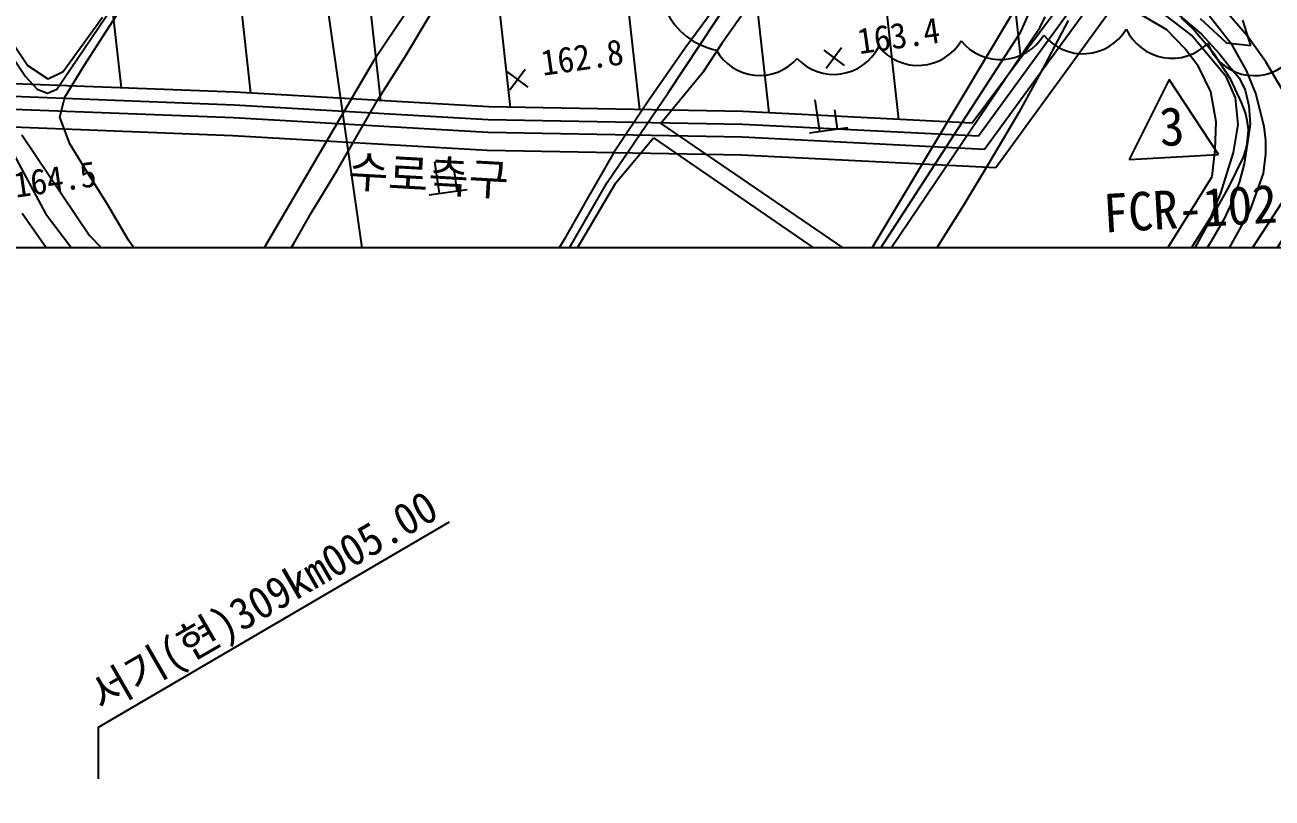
# Model space of a CAD drawing. Header units: millimetres. Extents: x 12262 to 13058, y 1103 to 1809.
# Drawn here: x 12851 to 12948.3, y 1363.4 to 1423.7 of the extents above; entities that cross this region are included whole.
import ezdxf
from ezdxf.enums import TextEntityAlignment as Align
from ezdxf.xclip import XClip

# ---------------------------------------------------------------- set-up
doc = ezdxf.new("R2010")
doc.units = ezdxf.units.MM
doc.header["$LTSCALE"] = 10
doc.header["$MEASUREMENT"] = 0
doc.header["$XCLIPFRAME"] = 2
doc.layers.add('TX-PAPR', color=2, linetype='Continuous', plot=False)
for name, color, linetype in [('TZ-BASE', 253, 'Continuous'), ('TZ-LEAL', 1, 'Continuous'), ('TZ-LEAT', 3, 'Continuous')]:
    doc.layers.add(name, color=color, linetype=linetype)
doc.styles.add('HANA', font='GulimChe.ttf')
doc.styles.get("Standard").update_dxf_attribs({"font": 'GulimChe.ttf'})

# ---------------------------------------------------------------- blocks, each defined once
blk = doc.blocks.new('JD-GJG5SREGSF3')
at = {"layer": 'TZ-BASE'}
for p, q in [((543.552, -173.359), (490.746, 196.267)), ((507.821, -60.777, -92.604), (525.058, -34.116, -92.604)), ((602.061, -36.957, -255), (578.936, -68.779, -255)), ((595.576, -40.436, -255), (577.093, -65.281, -255)), ((505.692, -62.632, -93), (519.846, -41.668, -93)), ((595.865, -41.228, -255), (577.576, -66.307, -255)), ((596.664, -41.829, -255), (578.06, -67.333, -255)), ((579.087, -44.16, -255), (580.872, -60.201, -255)), ((569.148, -45.267, -255), (571.344, -64.992, -255)), ((559.21, -46.374, -255), (561.225, -64.483, -255)), ((549.271, -47.481, -255), (551.136, -64.236, -255)), ((538.346, -48.55, -92.604), (530.417, -60.409, -92.604)), ((539.333, -48.588, -255), (541.054, -64.054, -255)), ((553.387, -62.926, -92), (563.117, -48.187, -92)), ((529.394, -49.695, -255), (530.934, -63.535, -255)), ((503.394, -60.799, -92.898), (496.664, -50.681, -92.898)), ((519.455, -50.802, -255), (520.807, -62.949, -255)), ((509.517, -51.909, -255), (510.699, -62.534, -255)), ((497.95, -53.728, -93), (503.24, -61.647, -93)), ((592.268, -58.02, -88.809), (586.008, -54.296, -88.809)), ((594.218, -58.458, -89.689), (588.182, -53.728, -89.689)), ((557.812, -55.201, -91.682), (554.681, -59.468, -91.682)), ((598.572, -58.51, -87), (595.526, -54.977, -87)), ((568.637, -76.112, -91.22), (580.645, -56.031, -91.22)), ((580.88, -58.159, -91), (581.74, -56.225, -91)), ((591.759, -55.578, -89.689), (594.974, -58.351, -89.689)), ((509.245, -57.058, -92.898), (506.183, -61.291, -92.898)), ((532.848, -60.131, -91.682), (534.97, -56.573, -91.682)), ((559.207, -56.749, -91.22), (557.574, -59.064, -91.22)), ((582.391, -57.796, -90), (582.776, -57.003, -90)), ((584.58, -57.273, -88.809), (582.769, -60.728, -88.809)), ((594.367, -57.993, -89), (593.432, -57.101, -89)), ((594.867, -57.13, -87.383), (596.934, -59.025, -87.383)), ((597.392, -59.236, -88), (595.613, -56.937, -88)), ((598.833, -59.224, -87.383), (598.195, -57.252, -87.383)), ((549.986, -105.815, -91), (580.88, -58.159, -91)), ((563.252, -86.121, -90), (582.391, -57.796, -90)), ((593.676, -59.463, -88.809), (592.268, -58.02, -88.809)), ((595.953, -59.842, -89), (594.367, -57.993, -89)), ((594.974, -58.351, -89.689), (595.527, -58.936, -89.689)), ((557.574, -59.064, -91.22), (556.075, -61.333, -91.22)), ((596.922, -61.712, -89.689), (594.218, -58.458, -89.689)), ((595.527, -58.936, -89.689), (596.392, -59.881, -89.689)), ((596.934, -59.025, -87.383), (598.833, -59.224, -87.383)), ((598.498, -61.189, -88), (597.392, -59.236, -88)), ((599.989, -60.506, -87), (598.572, -58.51, -87)), ((530.683, -63.537, -91.682), (532.848, -60.131, -91.682)), ((554.681, -59.468, -91.682), (551.806, -63.579, -91.682)), ((565.51, -59.588, -91.639), (567.11, -60.788, -91.639)), ((565.71, -60.988, -91.639), (566.91, -59.388, -91.639)), ((594.754, -60.862, -88.809), (593.676, -59.463, -88.809)), ((597.258, -61.885, -89), (595.953, -59.842, -89)), ((596.392, -59.881, -89.689), (597.147, -60.854, -89.689)), ((505.005, -61.848, -92.898), (503.394, -60.799, -92.898)), ((506.314, -63.257, -92.604), (507.821, -60.777, -92.604)), ((530.417, -60.409, -92.604), (521.355, -75.88, -92.604)), ((540.825, -61.275, -92.205), (542.425, -62.475, -92.205)), ((541.025, -62.675, -92.205), (542.225, -61.075, -92.205)), ((582.769, -60.728, -88.809), (580.727, -64.468, -88.809)), ((595.706, -62.856, -88.809), (594.754, -60.862, -88.809)), ((597.147, -60.854, -89.689), (597.91, -61.763, -89.689)), ((599.223, -62.983, -88), (598.498, -61.189, -88)), ((601.624, -63.23, -87), (599.989, -60.506, -87)), ((519.571, -62.878, -255), (500.451, -62.136, -255)), ((503.24, -61.647, -93), (504.153, -62.646, -93)), ((506.183, -61.291, -92.898), (505.005, -61.848, -92.898)), ((556.075, -61.333, -91.22), (552.815, -65.307, -91.22)), ((592.464, -61.873, -31.09), (589.327, -68.131, -31.09)), ((596.314, -67.719, -31.09), (592.464, -61.873, -31.09)), ((597.633, -63.313, -89.689), (596.922, -61.712, -89.689)), ((598.112, -63.676, -89), (597.258, -61.885, -89)), ((597.91, -61.763, -89.689), (598.391, -62.72, -89.689)), ((519.523, -63.876, -255), (500.188, -63.127, -255)), ((504.153, -62.646, -93), (504.966, -62.941, -93)), ((504.966, -62.941, -93), (505.692, -62.632, -93)), ((539.377, -64.024, -255), (519.571, -62.878, -255)), ((548.612, -69.904, -92), (553.387, -62.926, -92)), ((596.125, -65.179, -88.809), (595.706, -62.856, -88.809)), ((598.391, -62.72, -89.689), (598.67, -63.923, -89.689)), ((599.863, -65.548, -88), (599.223, -62.983, -88)), ((519.474, -64.875, -255), (499.925, -64.117, -255)), ((505.929, -64.813, -92.604), (506.314, -63.257, -92.604)), ((539.339, -65.024, -255), (519.523, -63.876, -255)), ((527.588, -68.93, -91.682), (530.683, -63.537, -91.682)), ((559.215, -64.382, -255), (539.377, -64.024, -255)), ((551.806, -63.579, -91.682), (549.136, -67.571, -91.682)), ((565.203, -65.936, -91.241), (564.849, -63.461, -91.241)), ((597.831, -65.394, -89.689), (597.633, -63.313, -89.689)), ((598.402, -64.478, -89), (598.112, -63.676, -89)), ((598.67, -63.923, -89.689), (598.769, -65.354, -89.689)), ((506.7, -66.887, -92.604), (505.929, -64.813, -92.604)), ((539.301, -66.023, -255), (519.474, -64.875, -255)), ((559.181, -65.382, -255), (539.339, -65.024, -255)), ((577.093, -65.281, -255), (559.215, -64.382, -255)), ((566.589, -65.738, -91.241), (566.377, -64.253, -91.241)), ((580.727, -64.468, -88.809), (578.434, -68.342, -88.809)), ((596.037, -67.347, -88.809), (596.125, -65.179, -88.809)), ((598.529, -64.94, -89), (598.402, -64.478, -89)), ((598.615, -65.545, -89), (598.529, -64.94, -89)), ((519.407, -66.274, -255), (499.557, -65.504, -255)), ((559.147, -66.381, -255), (539.301, -66.023, -255)), ((552.815, -65.307, -91.22), (568.637, -76.112, -91.22)), ((577.576, -66.307, -255), (559.181, -65.382, -255)), ((564.411, -66.049, -91.241), (567.381, -65.624, -91.241)), ((597.467, -67.566, -89.689), (597.831, -65.394, -89.689)), ((598.532, -66.909, -89), (598.64, -65.823, -89)), ((598.769, -65.354, -89.689), (598.57, -66.788, -89.689)), ((598.64, -65.823, -89), (598.615, -65.545, -89)), ((600.008, -66.648, -88), (599.863, -65.548, -88)), ((501.583, -66.323, -91), (504.806, -72.32, -91)), ((502.964, -66.202, -92), (508.251, -74.046, -92)), ((508.099, -69.177, -92.604), (506.7, -66.887, -92.604)), ((539.248, -67.422, -255), (519.407, -66.274, -255)), ((549.295, -69.943, -91.22), (552.237, -66.433, -91.22)), ((552.237, -66.433, -91.22), (567.663, -77.035, -91.22)), ((578.06, -67.333, -255), (559.147, -66.381, -255)), ((598.57, -66.788, -89.689), (598.32, -68.447, -89.689)), ((598.448, -67.364, -89), (598.532, -66.909, -89)), ((600.012, -67.686, -88), (600.008, -66.648, -88)), ((559.099, -67.78, -255), (539.248, -67.422, -255)), ((559.099, -67.78, -255), (539.248, -67.422, -255)), ((549.136, -67.571, -91.682), (546.932, -71.415, -91.682)), ((578.936, -68.779, -255), (559.099, -67.78, -255)), ((589.327, -68.131, -31.09), (596.314, -67.719, -31.09)), ((595.809, -69.454, -88.809), (596.037, -67.347, -88.809)), ((596.497, -70.756, -89.689), (597.467, -67.566, -89.689)), ((597.141, -70.231, -89), (598.261, -67.952, -89)), ((598.261, -67.952, -89), (598.448, -67.364, -89)), ((599.823, -69.205, -88), (600.012, -67.686, -88)), ((525.562, -72.249, -91.682), (527.588, -68.93, -91.682)), ((535.529, -70.767, -92.017), (535.175, -68.292, -92.017)), ((578.434, -68.342, -88.809), (576.429, -71.664, -88.809)), ((598.32, -68.447, -89.689), (597.957, -69.836, -89.689)), ((509.61, -71.567, -92.604), (508.099, -69.177, -92.604)), ((536.915, -70.569, -92.017), (536.703, -69.084, -92.017)), ((541.199, -82.845, -92), (548.612, -69.904, -92)), ((543.332, -80, -91.22), (549.295, -69.943, -91.22)), ((590.744, -77.603, -88.809), (595.809, -69.454, -88.809)), ((593.86, -82.775, -87), (602.421, -69.712, -87)), ((597.957, -69.836, -89.689), (597.41, -71.349, -89.689)), ((598.769, -72.087, -88), (599.823, -69.205, -88)), ((534.737, -70.88, -92.017), (537.707, -70.455, -92.017)), ((595.252, -73.633, -89), (597.141, -70.231, -89)), ((595.71, -72.616, -89.689), (596.497, -70.756, -89.689)), ((511.292, -74.404, -92.604), (509.61, -71.567, -92.604)), ((546.932, -71.415, -91.682), (545.254, -74.359, -91.682)), ((576.429, -71.664, -88.809), (574.229, -75.17, -88.809)), ((597.41, -71.349, -89.689), (596.723, -72.798, -89.689)), ((598.283, -78.962, -86), (603.409, -71.14, -86)), ((505.51, -75.929, -90.39), (502.975, -72.322, -90.39)), ((504.806, -72.32, -91), (510.28, -79.577, -91)), ((524.167, -74.682, -91.682), (525.562, -72.249, -91.682)), ((592.212, -78.165, -89.689), (595.71, -72.616, -89.689)), ((596.723, -72.798, -89.689), (595.86, -74.288, -89.689)), ((597.324, -74.724, -88), (598.769, -72.087, -88)), ((592.674, -78.187, -89), (595.252, -73.633, -89)), ((508.251, -74.046, -92), (515.467, -81.564, -92)), ((513.155, -77.159, -92.604), (511.292, -74.404, -92.604)), ((522.754, -77.09, -91.682), (524.167, -74.682, -91.682)), ((545.254, -74.359, -91.682), (543.183, -77.861, -91.682)), ((595.86, -74.288, -89.689), (594.83, -75.923, -89.689)), ((595.428, -77.869, -88), (597.324, -74.724, -88))]:
    blk.add_line(p, q, dxfattribs=at)
for centre, radius, start, end in [((558.173, -54.243), 5.444, 149.08872, 259.08872), ((585.737, -55.935), 3.939, 219.04833, 329.04833), ((592.677, -56.289), 3.935, 205.14237, 315.14237), ((566.296, -57.552), 3.929, 223.13044, 333.13044), ((572.861, -56.846), 3.939, 219.04833, 329.04833), ((579.299, -56.39), 3.939, 219.04819, 329.04819), ((599.083, -57.725), 3.857, 200.31522, 310.31522), ((560.513, -57.713), 3.857, 209.107, 319.107)]:
    blk.add_arc(centre, radius, start, end, dxfattribs=at)
at = {"layer": 'TZ-BASE', "style": 'HANA'}
for s, height, rotation, p in [('163.4', 2, 8.13044, (568.29, -59.905, -91.639)), ('162.8', 2, 8.13044, (543.605, -61.592, -92.205)), ('3', 3, 3.37044, (591.78, -67.091, -31.09)), ("FCR-102-영이-노반-R-175('05.12.05)", 3, 3.37044, (587.411, -73.824, -31.09)), ('수로측구', 2.5, 356.74997, (528.353, -70.253)), ('164.5', 2, 8.13044, (502.49, -71.105, -90.486))]:
    blk.add_text(s, height=height, rotation=rotation, dxfattribs=at).set_placement(p)

msp = doc.modelspace()

# ---------------------------------------------------------------- linework, layer by layer
at = {"layer": 'TX-PAPR', "flags": 128}
msp.add_lwpolyline([(13050.255, 1556.296), (13045.003, 1406.296), (12350.398, 1406.296), (12345.146, 1556.296)], close=True, dxfattribs=at)
at = {"layer": 'TZ-LEAL'}
msp.add_lwpolyline([(12884.066, 1384.896), (12856.685, 1368.871), (12856.685, 1364.871)], dxfattribs=at)

# ---------------------------------------------------------------- block references
at = {"layer": 'TZ-BASE'}
ref = msp.add_blockref('JD-GJG5SREGSF3', (12347.772, 1481.296), dxfattribs=at)
XClip(ref).set_block_clipping_path([(702.4831646336, 75.0000000057), (697.2310198304, -74.9999999943), (2.6260725488, -75), (-2.6260722576, 75)])

# ---------------------------------------------------------------- texts
at = {"layer": 'TZ-LEAT'}
msp.add_text('서기(현)309㎞005.00', height=2.5, rotation=30, dxfattribs=at).set_placement((12870.179, 1377.664), align=Align.CENTER)

doc.saveas('drawing.dxf')
